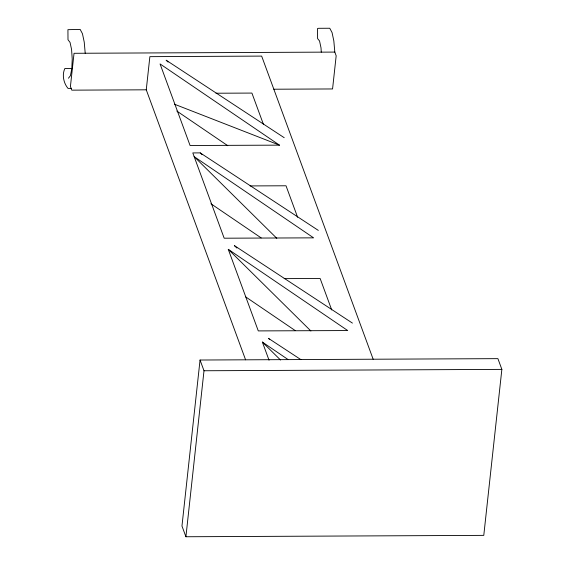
<?xml version="1.0" encoding="UTF-8"?>
<svg xmlns="http://www.w3.org/2000/svg" width="565" height="565" viewBox="0 0 565 565"><rect width="100%" height="100%" fill="white"/><g stroke="black" fill="none" stroke-linecap="round" stroke-linejoin="round"><path stroke-width="0.85" d="M245.584 359.806L146.257 89.814L149.866 56.655L261.652 56.097L373.161 359.22M200.052 360.025L181.965 526.022L185.913 536.75L483.781 535.373L501.861 369.383L497.913 358.648L200.052 360.025L204 370.753L185.913 536.75M68.45 78.217L70.42 75.71L71.804 68.711L72.228 59.106L71.578 49.466L70.032 42.375L67.998 39.734L67.927 29.67L80.152 29.401L82.455 33.709L84.234 42.114L85.209 53.244M273.813 89.221L332.566 88.952L336.175 55.794L334.812 52.086L74.036 53.294L70.427 86.445L71.79 90.153L146.257 89.814M71.741 68.457L64.869 68.485C61.825 74.827 63.598 83.182 68.026 88.401L71.465 88.387M204 370.753L501.861 369.383M215.978 93.225L251.919 93.077L263.502 124.561M279.498 145.149L190.073 145.502L160.057 63.93L279.498 145.149L174.465 104.214M318.321 230.4L200.243 152.889L192.799 152.917L224.178 238.204L313.603 237.851L194.162 156.632L276.786 238.303M250.083 185.92L286.024 185.779L297.614 217.257M284.188 278.623L320.136 278.481L331.719 309.959M284.216 137.698L166.138 60.194L168.038 62.03M352.433 323.102L234.355 245.591L236.883 248.035M300.926 359.651L268.453 338.336L269.717 339.558M176.81 111.044L227.787 145.714M210.915 203.739L261.171 237.914M228.267 249.327L347.715 330.553L258.283 330.906L228.267 249.327L310.898 331.005M245.747 296.936L295.276 330.617M269.039 360.202L262.372 342.072L287.86 359.404M200.243 152.889L202.143 154.725M262.372 342.072L280.523 360.018M334.812 52.086L333.837 40.963L332.058 32.558L329.755 28.25L318.589 28.299L317.53 28.518L317.601 38.582L319.55 40.991L321.012 47.856L321.28 52.157"/></g></svg>
